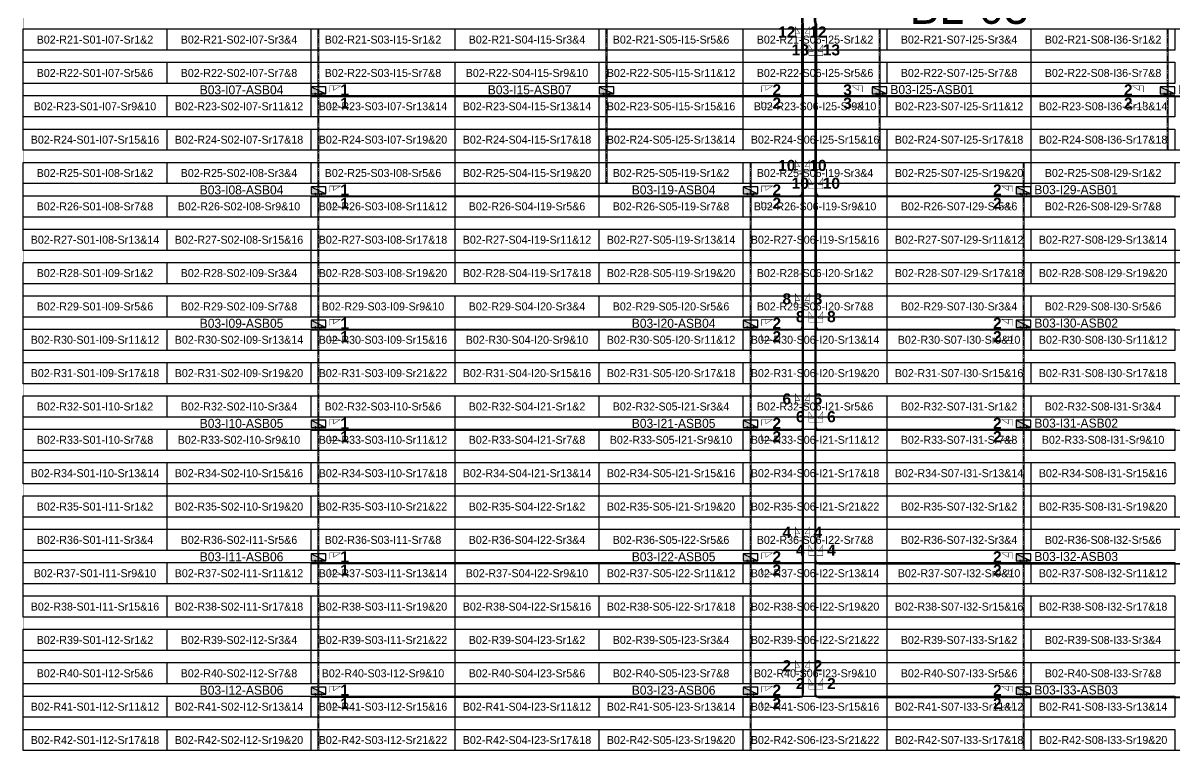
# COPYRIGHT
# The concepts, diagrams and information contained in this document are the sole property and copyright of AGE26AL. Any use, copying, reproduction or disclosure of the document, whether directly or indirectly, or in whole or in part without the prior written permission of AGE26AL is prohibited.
# Model space of a CAD drawing. Header units: metres. Extents: x 531463 to 531851, y 2674174 to 2674494.
# Drawn here: x 531462.6 to 531721.7, y 2674174.2 to 2674337.9 of the extents above; entities that cross this region are included whole.
import ezdxf
from ezdxf.enums import TextEntityAlignment as Align

# ---------------------------------------------------------------- set-up
doc = ezdxf.new("R2010")
doc.units = ezdxf.units.M
doc.header["$MEASUREMENT"] = 0
doc.linetypes.add('CENTER', pattern=[2, 1.25, -0.25, 0.25, -0.25])
doc.layers.add('Boundary-12.5 MW Block', color=6, linetype='Continuous', lineweight=9)
doc.layers.add('PILE', color=1, linetype='Continuous', lineweight=15)
for name, color, linetype in [('DC Trench BL-03', 40, 'Continuous'), ('E-Inverter Grouping', 2, 'Continuous'), ('Inverter Block-03', 7, 'Continuous'), ('LT Cable(AG) INV to LT Panel BL-03', 2, 'Continuous'), ('Messenger Wire Block-03 (Master Path)', 30, 'Continuous'), ('Messenger Wire Block-03 (MW Path)', 191, 'Continuous'), ('Messenger Wire Exc Link', 7, 'Continuous'), ('MMS Block Numbering', 7, 'Continuous'), ('MMS Table Block-03', 8, 'Continuous'), ('Plan Line - DC BL-03', 40, 'Continuous'), ('Section Marking BL-03', 2, 'Continuous')]:
    doc.layers.add(name, color=color, linetype=linetype)
doc.styles.add('Adani Regular', font='Adani Regular.ttf')
doc.styles.add('BoldTextStyle', font='arialbd.ttf')
doc.styles.get("Standard").update_dxf_attribs({"font": 'Adani Regular.ttf'})

# ---------------------------------------------------------------- blocks, each defined once
blk = doc.blocks.new('Inverter Block')
h = blk.add_hatch(color=0)
h.dxf.hatch_style = 1
h.paths.add_polyline_path([(-1.46, 2.27), (-1.46, 0.85), (1.46, 0.85)])
at = {"color": 0}
blk.add_lwpolyline([(1.46, 2.27), (-1.46, 2.27), (-1.46, 0.85), (1.46, 0.85)], close=True, dxfattribs=at)
blk.add_lwpolyline([(-1.46, 2.27), (1.46, 0.85)], dxfattribs=at)
at = {"layer": 'PILE'}
for centre in [(-0.61, 0.85), (0.61, 0.85)]:
    blk.add_circle(centre, 0.156, dxfattribs=at)
at = {"color": 7}
blk.add_attdef('ID', (-1.46, 3.01), '', height=1.8, dxfattribs=at)
blk = doc.blocks.new('MMS Table (32.292 x 4.788)')
at = {"color": 0}
blk.add_lwpolyline([(0, -0.002), (0, 4.786), (32.292, 4.786), (32.292, -0.002)], close=True, dxfattribs=at)
at = {"color": 7}
blk.add_attdef('ID1', text='', height=1.8, dxfattribs=at).set_placement((16.146, 2.392), align=Align.MIDDLE_CENTER)

msp = doc.modelspace()

# ---------------------------------------------------------------- linework, layer by layer
at = {"layer": 'Boundary-12.5 MW Block', "const_width": 0.05}
msp.add_lwpolyline([(531462.67, 2674494.08), (531851.27, 2674494.08), (531851.27, 2674174.29), (531462.67, 2674174.29)], close=True, dxfattribs=at)
at = {"layer": 'DC Trench BL-03', "color": 40, "const_width": 0.15}
for points in [[(531529.24, 2674336.58), (531528.94, 2674336.58), (531528.94, 2674174.29), (531529.24, 2674174.29)], [(531594.02, 2674336.58), (531593.72, 2674336.58), (531593.72, 2674301.79), (531594.02, 2674301.79)], [(531655.43, 2674336.58), (531655.13, 2674336.58), (531655.13, 2674309.29), (531655.43, 2674309.29)], [(531720.21, 2674336.58), (531719.91, 2674336.58), (531719.91, 2674309.29), (531720.21, 2674309.29)], [(531626.42, 2674306.58), (531626.12, 2674306.58), (531626.12, 2674174.29), (531626.42, 2674174.29)], [(531687.82, 2674306.58), (531687.52, 2674306.58), (531687.52, 2674174.29), (531687.82, 2674174.29)]]:
    msp.add_lwpolyline(points, close=True, dxfattribs=at)
at = {"layer": 'E-Inverter Grouping', "color": 3}
for points in [[(531527.35, 2674321.58), (531559.74, 2674321.58), (531559.74, 2674309.29), (531462.67, 2674309.29), (531462.67, 2674336.58), (531527.35, 2674336.58)], [(531624.53, 2674336.58), (531624.53, 2674316.79), (531592.14, 2674316.79), (531592.14, 2674301.79), (531559.84, 2674301.79), (531559.84, 2674324.29), (531527.45, 2674324.29), (531527.45, 2674336.58)], [(531689.31, 2674301.79), (531657.02, 2674301.79), (531657.02, 2674309.29), (531592.24, 2674309.29), (531592.24, 2674314.08), (531624.63, 2674314.08), (531624.63, 2674336.58), (531689.31, 2674336.58)], [(531786.49, 2674336.58), (531786.49, 2674324.29), (531754.1, 2674324.29), (531754.1, 2674309.29), (531689.41, 2674309.29), (531689.41, 2674336.58)], [(531559.74, 2674279.29), (531527.45, 2674279.29), (531527.45, 2674286.79), (531462.67, 2674286.79), (531462.67, 2674306.58), (531559.74, 2674306.58)], [(531656.92, 2674306.58), (531656.92, 2674286.79), (531624.53, 2674286.79), (531624.53, 2674279.29), (531559.84, 2674279.29), (531559.84, 2674299.08), (531592.24, 2674299.08), (531592.24, 2674306.58)], [(531754.1, 2674306.58), (531754.1, 2674286.79), (531721.7, 2674286.79), (531721.7, 2674279.29), (531657.02, 2674279.29), (531657.02, 2674299.08), (531689.41, 2674299.08), (531689.41, 2674306.58)], [(531656.92, 2674256.79), (531559.84, 2674256.79), (531559.84, 2674276.58), (531624.63, 2674276.58), (531624.63, 2674284.08), (531656.92, 2674284.08)], [(531754.1, 2674256.79), (531657.02, 2674256.79), (531657.02, 2674276.58), (531721.8, 2674276.58), (531721.8, 2674284.08), (531754.1, 2674284.08)]]:
    msp.add_lwpolyline(points, close=True, dxfattribs=at)
at = {"layer": 'E-Inverter Grouping'}
for points in [[(531527.35, 2674276.58), (531559.74, 2674276.58), (531559.74, 2674256.79), (531462.67, 2674256.79), (531462.67, 2674284.08), (531527.35, 2674284.08)], [(531559.74, 2674226.79), (531495.06, 2674226.79), (531495.06, 2674234.29), (531462.67, 2674234.29), (531462.67, 2674254.08), (531559.74, 2674254.08)], [(531656.92, 2674226.79), (531592.24, 2674226.79), (531592.24, 2674234.29), (531559.84, 2674234.29), (531559.84, 2674254.08), (531656.92, 2674254.08)], [(531754.1, 2674226.79), (531689.41, 2674226.79), (531689.41, 2674234.29), (531657.02, 2674234.29), (531657.02, 2674254.08), (531754.1, 2674254.08)], [(531559.74, 2674196.79), (531527.45, 2674196.79), (531527.45, 2674204.29), (531462.67, 2674204.29), (531462.67, 2674231.58), (531494.96, 2674231.58), (531494.96, 2674224.08), (531559.74, 2674224.08)], [(531656.92, 2674196.79), (531624.63, 2674196.79), (531624.63, 2674204.29), (531559.84, 2674204.29), (531559.84, 2674231.58), (531592.14, 2674231.58), (531592.14, 2674224.08), (531656.92, 2674224.08)], [(531754.1, 2674196.79), (531721.8, 2674196.79), (531721.8, 2674204.29), (531657.02, 2674204.29), (531657.02, 2674231.58), (531689.31, 2674231.58), (531689.31, 2674224.08), (531754.1, 2674224.08)], [(531527.35, 2674194.08), (531559.74, 2674194.08), (531559.74, 2674174.29), (531462.67, 2674174.29), (531462.67, 2674201.58), (531527.35, 2674201.58)], [(531624.53, 2674194.08), (531656.92, 2674194.08), (531656.92, 2674174.29), (531559.84, 2674174.29), (531559.84, 2674201.58), (531624.53, 2674201.58)], [(531721.7, 2674194.08), (531754.1, 2674194.08), (531754.1, 2674174.29), (531657.02, 2674174.29), (531657.02, 2674201.58), (531721.7, 2674201.58)]]:
    msp.add_lwpolyline(points, close=True, dxfattribs=at)
at = {"layer": 'LT Cable(AG) INV to LT Panel BL-03', "color": 2}
for points in [[(531652.71, 2674367.88), (531647.05, 2674367.88, -0.105798), (531646.68, 2674367.95), (531644.88, 2674368.76, 0.042157), (531644.73, 2674368.78), (531638.67, 2674368.78, 0.414214), (531637.77, 2674367.88), (531637.77, 2674338.22, 0.021647), (531637.78, 2674338.15), (531637.82, 2674337.65, -0.021647), (531637.82, 2674337.57), (531637.82, 2674322.38, -0.414214), (531636.92, 2674321.48), (531529.99, 2674321.48, -0.414214), (531529.09, 2674322.38), (531529.09, 2674322.73)], [(531652.71, 2674367.83), (531647.04, 2674367.83, -0.106135), (531646.67, 2674367.9), (531644.88, 2674368.71, 0.042157), (531644.73, 2674368.73), (531638.72, 2674368.73, 0.414214), (531637.82, 2674367.83), (531637.82, 2674338.23, 0.021647), (531637.83, 2674338.15), (531637.87, 2674337.65, -0.021647), (531637.87, 2674337.57), (531637.87, 2674299.83, -0.414214), (531636.97, 2674298.93), (531529.99, 2674298.93, -0.414214), (531529.09, 2674299.83), (531529.09, 2674300.23)], [(531650.77, 2674367.78), (531647.03, 2674367.78, -0.106475), (531646.66, 2674367.86), (531644.87, 2674368.66, 0.042157), (531644.72, 2674368.68), (531638.77, 2674368.68, 0.414214), (531637.87, 2674367.78), (531637.87, 2674338.23, 0.021647), (531637.88, 2674338.15), (531637.92, 2674337.65, -0.021647), (531637.92, 2674337.58), (531637.92, 2674269.78, -0.414214), (531637.02, 2674268.88), (531529.99, 2674268.88, -0.414214), (531529.09, 2674269.78), (531529.09, 2674270.23)], [(531650.77, 2674367.73), (531647.02, 2674367.73, -0.106819), (531646.65, 2674367.81), (531644.87, 2674368.61, 0.042157), (531644.72, 2674368.63), (531638.82, 2674368.63, 0.414214), (531637.92, 2674367.73), (531637.92, 2674338.23, 0.021647), (531637.93, 2674338.15), (531637.97, 2674337.66, -0.021647), (531637.97, 2674337.58), (531637.97, 2674247.23, -0.414214), (531637.07, 2674246.33), (531529.99, 2674246.33, -0.414214), (531529.09, 2674247.23), (531529.09, 2674247.73)], [(531648.69, 2674367.68), (531647.01, 2674367.68, -0.107167), (531646.64, 2674367.76), (531644.86, 2674368.56, 0.042157), (531644.71, 2674368.58), (531638.87, 2674368.58, 0.414214), (531637.97, 2674367.68), (531637.97, 2674338.23, 0.021647), (531637.98, 2674338.16), (531638.02, 2674337.66, -0.021647), (531638.02, 2674337.58), (531638.02, 2674217.18, -0.414214), (531637.12, 2674216.28), (531529.99, 2674216.28, -0.414214), (531529.09, 2674217.18), (531529.09, 2674217.73)], [(531648.69, 2674367.63), (531647, 2674367.63, -0.107518), (531646.62, 2674367.71), (531644.86, 2674368.51, 0.042157), (531644.71, 2674368.53), (531638.92, 2674368.53, 0.414214), (531638.02, 2674367.63), (531638.02, 2674338.24, 0.021647), (531638.03, 2674338.16), (531638.07, 2674337.66, -0.021647), (531638.07, 2674337.58), (531638.07, 2674187.13, -0.414214), (531637.17, 2674186.23), (531529.99, 2674186.23, -0.414214), (531529.09, 2674187.13), (531529.09, 2674187.73)], [(531651.82, 2674369.03), (531646.61, 2674369.03, 0.030682), (531646.5, 2674369.02), (531644.74, 2674368.81, -0.030682), (531644.63, 2674368.8), (531638.65, 2674368.8, 0.414214), (531637.75, 2674367.9), (531637.75, 2674338.22, 0.021647), (531637.75, 2674338.15), (531637.79, 2674337.65, -0.021647), (531637.8, 2674337.57), (531637.8, 2674322.4, -0.414214), (531636.9, 2674321.5), (531594.77, 2674321.55, -0.414214), (531593.87, 2674322.45), (531593.87, 2674322.78)], [(531652.71, 2674367.85), (531647.05, 2674367.85, -0.105966), (531646.68, 2674367.93), (531644.88, 2674368.74, 0.042157), (531644.73, 2674368.75), (531638.7, 2674368.75, 0.414214), (531637.8, 2674367.85), (531637.8, 2674338.23, 0.021647), (531637.8, 2674338.15), (531637.84, 2674337.65, -0.021647), (531637.85, 2674337.57), (531637.85, 2674299.85, -0.414214), (531636.95, 2674298.95), (531627.17, 2674298.95, -0.414214), (531626.27, 2674299.85), (531626.27, 2674300.23)], [(531652.71, 2674367.8), (531647.04, 2674367.8, -0.106305), (531646.67, 2674367.88), (531644.88, 2674368.69, 0.042157), (531644.72, 2674368.7), (531638.75, 2674368.7, 0.414214), (531637.85, 2674367.8), (531637.85, 2674338.23, 0.021647), (531637.85, 2674338.15), (531637.89, 2674337.65, -0.021647), (531637.9, 2674337.57), (531637.9, 2674269.8, -0.414214), (531637, 2674268.9), (531627.17, 2674268.9, -0.414214), (531626.27, 2674269.8), (531626.27, 2674270.23)], [(531650.77, 2674367.75), (531647.02, 2674367.75, -0.106647), (531646.65, 2674367.83), (531644.87, 2674368.64, 0.042157), (531644.72, 2674368.65), (531638.8, 2674368.65, 0.414214), (531637.9, 2674367.75), (531637.9, 2674338.23, 0.021647), (531637.9, 2674338.15), (531637.94, 2674337.65, -0.021647), (531637.95, 2674337.58), (531637.95, 2674247.25, -0.414214), (531637.05, 2674246.35), (531627.17, 2674246.35, -0.414214), (531626.27, 2674247.25), (531626.27, 2674247.73)], [(531650.77, 2674367.7), (531647.01, 2674367.7, -0.106992), (531646.64, 2674367.78), (531644.87, 2674368.59, 0.042157), (531644.72, 2674368.6), (531638.85, 2674368.6, 0.414214), (531637.95, 2674367.7), (531637.95, 2674338.23, 0.021647), (531637.95, 2674338.15), (531637.99, 2674337.66, -0.021647), (531638, 2674337.58), (531638, 2674217.2, -0.414214), (531637.1, 2674216.3), (531627.17, 2674216.3, -0.414214), (531626.27, 2674217.2), (531626.27, 2674217.73)], [(531648.69, 2674367.65), (531647, 2674367.65, -0.107342), (531646.63, 2674367.73), (531644.86, 2674368.54, 0.042157), (531644.71, 2674368.55), (531638.9, 2674368.55, 0.414214), (531638, 2674367.65), (531638, 2674338.23, 0.021647), (531638, 2674338.16), (531638.04, 2674337.66, -0.021647), (531638.05, 2674337.58), (531638.05, 2674187.15, -0.414214), (531637.15, 2674186.25), (531627.17, 2674186.25, -0.414214), (531626.27, 2674187.15), (531626.27, 2674187.73)], [(531648.69, 2674367.6), (531647.08, 2674367.6, 0.078431), (531646.81, 2674367.56), (531644.91, 2674366.94, -0.078431), (531644.64, 2674366.9), (531641.5, 2674366.9, 0.414214), (531640.6, 2674366), (531640.6, 2674338.34, 0.093355), (531640.66, 2674338.01), (531640.76, 2674337.75, -0.093355), (531640.82, 2674337.42), (531640.82, 2674187.15, 0.414214), (531641.72, 2674186.25), (531783.95, 2674186.25, 0.414214), (531784.85, 2674187.15), (531784.85, 2674187.73)]]:
    msp.add_lwpolyline(points, format="xyb", dxfattribs=at)
at = {"layer": 'LT Cable(AG) INV to LT Panel BL-03', "color": 5}
for points in [[(531647.68, 2674367.24), (531646.06, 2674367.24, 0.078431), (531645.78, 2674367.2), (531644.92, 2674366.92, -0.078431), (531644.64, 2674366.88), (531641.52, 2674366.88, 0.414214), (531640.62, 2674365.98), (531640.62, 2674338.34, 0.093355), (531640.68, 2674338.01), (531640.79, 2674337.75, -0.093355), (531640.85, 2674337.43), (531640.85, 2674187.18, 0.414214), (531641.75, 2674186.28), (531686.77, 2674186.28, 0.414214), (531687.67, 2674187.18), (531687.67, 2674187.73)], [(531647.68, 2674367.22), (531646.06, 2674367.22, 0.078431), (531645.78, 2674367.17), (531644.92, 2674366.89, -0.078431), (531644.64, 2674366.85), (531641.55, 2674366.85, 0.414214), (531640.65, 2674365.95), (531640.65, 2674338.35, 0.093355), (531640.71, 2674338.02), (531640.81, 2674337.76, -0.093355), (531640.87, 2674337.43), (531640.87, 2674217.2, 0.414214), (531641.77, 2674216.3), (531783.95, 2674216.3, 0.414214), (531784.85, 2674217.2), (531784.85, 2674217.73)], [(531647.68, 2674367.19), (531646.07, 2674367.19, 0.078431), (531645.79, 2674367.15), (531644.93, 2674366.87, -0.078431), (531644.65, 2674366.83), (531641.57, 2674366.83, 0.414214), (531640.67, 2674365.93), (531640.67, 2674338.35, 0.093355), (531640.73, 2674338.02), (531640.84, 2674337.76, -0.093355), (531640.9, 2674337.44), (531640.9, 2674217.23, 0.414214), (531641.8, 2674216.33), (531686.77, 2674216.33, 0.414214), (531687.67, 2674217.23), (531687.67, 2674217.73)], [(531647.68, 2674367.17), (531646.07, 2674367.17, 0.078431), (531645.79, 2674367.12), (531644.93, 2674366.84, -0.078431), (531644.65, 2674366.8), (531641.6, 2674366.8, 0.414214), (531640.7, 2674365.9), (531640.7, 2674338.36, 0.093355), (531640.76, 2674338.03), (531640.86, 2674337.77, -0.093355), (531640.92, 2674337.44), (531640.92, 2674247.25, 0.414214), (531641.82, 2674246.35), (531783.95, 2674246.35, 0.414214), (531784.85, 2674247.25), (531784.85, 2674247.73)], [(531649.67, 2674367.14), (531646.07, 2674367.14, 0.078431), (531645.8, 2674367.1), (531644.93, 2674366.82, -0.078431), (531644.66, 2674366.78), (531641.62, 2674366.78, 0.414214), (531640.72, 2674365.88), (531640.72, 2674338.36, 0.093355), (531640.78, 2674338.03), (531640.89, 2674337.77, -0.093355), (531640.95, 2674337.44), (531640.95, 2674247.28, 0.414214), (531641.85, 2674246.38), (531686.77, 2674246.38, 0.414214), (531687.67, 2674247.28), (531687.67, 2674247.73)], [(531649.67, 2674367.12), (531646.08, 2674367.12, 0.078431), (531645.8, 2674367.07), (531644.94, 2674366.79, -0.078431), (531644.66, 2674366.75), (531641.65, 2674366.75, 0.414214), (531640.75, 2674365.85), (531640.75, 2674338.36, 0.093355), (531640.81, 2674338.04), (531640.91, 2674337.78, -0.093355), (531640.97, 2674337.45), (531640.97, 2674269.8, 0.414214), (531641.87, 2674268.9), (531783.95, 2674268.9, 0.414214), (531784.85, 2674269.8), (531784.85, 2674270.23)], [(531649.67, 2674367.09), (531646.08, 2674367.09, 0.078431), (531645.8, 2674367.05), (531644.94, 2674366.77, -0.078431), (531644.66, 2674366.73), (531641.67, 2674366.73, 0.414214), (531640.77, 2674365.83), (531640.77, 2674338.37, 0.093355), (531640.83, 2674338.04), (531640.94, 2674337.78, -0.093355), (531641, 2674337.45), (531641, 2674269.83, 0.414214), (531641.9, 2674268.93), (531686.77, 2674268.93, 0.414214), (531687.67, 2674269.83), (531687.67, 2674270.23)], [(531649.67, 2674367.07), (531646.09, 2674367.07, 0.078431), (531645.81, 2674367.02), (531644.95, 2674366.74, -0.078431), (531644.67, 2674366.7), (531641.7, 2674366.7, 0.414214), (531640.8, 2674365.8), (531640.8, 2674338.37, 0.093355), (531640.86, 2674338.05), (531640.96, 2674337.79, -0.093355), (531641.02, 2674337.46), (531641.02, 2674299.85, 0.414214), (531641.92, 2674298.95), (531783.95, 2674298.95, 0.414214), (531784.85, 2674299.85), (531784.85, 2674300.23)], [(531651.82, 2674367.04), (531646.09, 2674367.04, 0.078431), (531645.81, 2674367), (531644.95, 2674366.72, -0.078431), (531644.67, 2674366.68), (531641.72, 2674366.68, 0.414214), (531640.82, 2674365.78), (531640.82, 2674338.38, 0.093355), (531640.88, 2674338.05), (531640.99, 2674337.79, -0.093355), (531641.05, 2674337.46), (531641.05, 2674299.88, 0.414214), (531641.95, 2674298.98), (531686.77, 2674298.98, 0.414214), (531687.67, 2674299.88), (531687.67, 2674300.23)], [(531651.82, 2674367.02), (531646.09, 2674367.02, 0.078431), (531645.82, 2674366.97), (531644.95, 2674366.69, -0.078431), (531644.68, 2674366.65), (531641.75, 2674366.65, 0.414214), (531640.85, 2674365.75), (531640.85, 2674338.38, 0.093355), (531640.91, 2674338.06), (531641.01, 2674337.8, -0.093355), (531641.07, 2674337.47), (531641.07, 2674322.4, 0.414214), (531641.97, 2674321.5), (531783.95, 2674321.5, 0.414214), (531784.85, 2674322.4), (531784.85, 2674322.73)], [(531651.82, 2674366.99), (531646.1, 2674366.99, 0.078431), (531645.82, 2674366.95), (531644.96, 2674366.67, -0.078431), (531644.68, 2674366.63), (531641.77, 2674366.63, 0.414214), (531640.87, 2674365.73), (531640.87, 2674338.39, 0.093355), (531640.93, 2674338.06), (531641.04, 2674337.8, -0.093355), (531641.1, 2674337.47), (531641.1, 2674322.43, 0.414214), (531642, 2674321.53), (531719.16, 2674321.58, 0.414214), (531720.06, 2674322.48), (531720.06, 2674322.78)], [(531651.82, 2674366.97), (531646.1, 2674366.97, 0.078431), (531645.83, 2674366.92), (531644.96, 2674366.65, -0.078431), (531644.68, 2674366.6), (531641.77, 2674366.6, 0.414214), (531640.9, 2674365.73), (531640.9, 2674338.39, 0.093355), (531640.96, 2674338.07), (531641.06, 2674337.81, -0.093355), (531641.12, 2674337.47), (531641.12, 2674322.43, 0.414214), (531642, 2674321.55), (531654.38, 2674321.6, 0.414214), (531655.26, 2674322.48), (531655.26, 2674322.78)]]:
    msp.add_lwpolyline(points, format="xyb", dxfattribs=at)
at = {"layer": 'Messenger Wire Block-03 (Master Path)'}
for points in [[(531637.92, 2674186.38), (531637.92, 2674337.61)], [(531640.95, 2674186.38), (531640.95, 2674337.61)], [(531527.45, 2674321.38), (531637.92, 2674321.38)], [(531640.95, 2674321.38), (531786.49, 2674321.38)], [(531527.45, 2674298.88), (531637.92, 2674298.88)], [(531640.95, 2674298.88), (531786.49, 2674298.88)], [(531527.45, 2674268.88), (531637.92, 2674268.88)], [(531640.95, 2674268.88), (531786.49, 2674268.88)], [(531527.45, 2674246.38), (531637.92, 2674246.38)], [(531640.95, 2674246.38), (531786.49, 2674246.38)], [(531527.45, 2674216.38), (531637.92, 2674216.38)], [(531640.95, 2674216.38), (531786.49, 2674216.38)], [(531527.45, 2674186.38), (531637.92, 2674186.38)], [(531640.95, 2674186.38), (531786.49, 2674186.38)]]:
    msp.add_lwpolyline(points, dxfattribs=at)
at = {"layer": 'Messenger Wire Block-03 (MW Path)', "const_width": 0.1}
for points in [[(531637.67, 2674268.88), (531637.67, 2674337.62)], [(531638.17, 2674186.38), (531638.17, 2674337.62)], [(531640.7, 2674186.38), (531640.7, 2674337.62)], [(531641.2, 2674268.88), (531641.2, 2674337.62)], [(531527.45, 2674321.38), (531637.92, 2674321.38)], [(531640.95, 2674321.38), (531786.49, 2674321.38)], [(531527.45, 2674298.88), (531637.92, 2674298.88)], [(531640.95, 2674298.88), (531786.49, 2674298.88)], [(531527.45, 2674268.88), (531637.92, 2674268.88)], [(531640.95, 2674268.88), (531786.49, 2674268.88)], [(531527.45, 2674246.38), (531637.92, 2674246.38)], [(531640.95, 2674246.38), (531786.49, 2674246.38)], [(531527.45, 2674216.38), (531637.92, 2674216.38)], [(531640.95, 2674216.38), (531786.49, 2674216.38)], [(531527.45, 2674186.38), (531637.92, 2674186.38)], [(531640.95, 2674186.38), (531786.49, 2674186.38)]]:
    msp.add_lwpolyline(points, dxfattribs=at)
at = {"layer": 'Messenger Wire Exc Link'}
for points in [[(531637.87, 2674338.19), (531637.92, 2674337.61)], [(531640.72, 2674338.19), (531640.95, 2674337.61)]]:
    msp.add_lwpolyline(points, dxfattribs=at)
at = {"layer": 'Plan Line - DC BL-03', "color": 6, "linetype": 'CENTER'}
for points in [[(531529.09, 2674336.58), (531529.09, 2674174.29)], [(531593.87, 2674336.58), (531593.87, 2674301.79)], [(531655.28, 2674336.58), (531655.28, 2674309.29)], [(531720.06, 2674336.58), (531720.06, 2674309.29)], [(531626.27, 2674306.58), (531626.27, 2674174.29)], [(531687.67, 2674306.58), (531687.67, 2674174.29)]]:
    msp.add_lwpolyline(points, dxfattribs=at)
at = {"layer": 'Section Marking BL-03', "color": 94, "lineweight": 35, "true_color": 0x00a500, "const_width": 0.1}
for points in [[(531637.72, 2674334.63), (531636.33, 2674334.63), (531636.33, 2674337.03), (531637.34, 2674335.55), (531636.33, 2674335.55)], [(531638.12, 2674334.63), (531639.51, 2674334.63), (531639.51, 2674337.03), (531638.5, 2674335.55), (531639.51, 2674335.55)], [(531640.75, 2674330.63), (531639.36, 2674330.63), (531639.36, 2674333.03), (531640.37, 2674331.55), (531639.36, 2674331.55)], [(531641.15, 2674330.63), (531642.54, 2674330.63), (531642.54, 2674333.03), (531641.53, 2674331.55), (531642.54, 2674331.55)], [(531531.59, 2674322.38), (531531.59, 2674323.77), (531533.99, 2674323.77), (531532.51, 2674322.76), (531532.51, 2674323.77)], [(531628.77, 2674322.38), (531628.77, 2674323.77), (531631.17, 2674323.77), (531629.69, 2674322.76), (531629.69, 2674323.77)], [(531651.49, 2674322.38), (531651.49, 2674323.77), (531649.09, 2674323.77), (531650.57, 2674322.76), (531650.57, 2674323.77)], [(531714.62, 2674322.38), (531714.62, 2674323.77), (531712.22, 2674323.77), (531713.7, 2674322.76), (531713.7, 2674323.77)], [(531531.59, 2674320.38), (531531.59, 2674318.99), (531533.99, 2674318.99), (531532.51, 2674320), (531532.51, 2674318.99)], [(531628.77, 2674320.38), (531628.77, 2674318.99), (531631.17, 2674318.99), (531629.69, 2674320), (531629.69, 2674318.99)], [(531651.49, 2674320.38), (531651.49, 2674318.99), (531649.09, 2674318.99), (531650.57, 2674320), (531650.57, 2674318.99)], [(531714.62, 2674320.38), (531714.62, 2674318.99), (531712.22, 2674318.99), (531713.7, 2674320), (531713.7, 2674318.99)], [(531637.72, 2674304.63), (531636.33, 2674304.63), (531636.33, 2674307.03), (531637.34, 2674305.55), (531636.33, 2674305.55)], [(531638.12, 2674304.63), (531639.51, 2674304.63), (531639.51, 2674307.03), (531638.5, 2674305.55), (531639.51, 2674305.55)], [(531640.75, 2674300.63), (531639.36, 2674300.63), (531639.36, 2674303.03), (531640.37, 2674301.55), (531639.36, 2674301.55)], [(531641.15, 2674300.63), (531642.54, 2674300.63), (531642.54, 2674303.03), (531641.53, 2674301.55), (531642.54, 2674301.55)], [(531531.59, 2674299.88), (531531.59, 2674301.27), (531533.99, 2674301.27), (531532.51, 2674300.26), (531532.51, 2674301.27)], [(531628.77, 2674299.88), (531628.77, 2674301.27), (531631.17, 2674301.27), (531629.69, 2674300.26), (531629.69, 2674301.27)], [(531685.17, 2674299.88), (531685.17, 2674301.27), (531682.77, 2674301.27), (531684.25, 2674300.26), (531684.25, 2674301.27)], [(531531.59, 2674297.88), (531531.59, 2674296.49), (531533.99, 2674296.49), (531532.51, 2674297.5), (531532.51, 2674296.49)], [(531628.77, 2674297.88), (531628.77, 2674296.49), (531631.17, 2674296.49), (531629.69, 2674297.5), (531629.69, 2674296.49)], [(531685.17, 2674297.88), (531685.17, 2674296.49), (531682.77, 2674296.49), (531684.25, 2674297.5), (531684.25, 2674296.49)], [(531637.72, 2674274.63), (531636.33, 2674274.63), (531636.33, 2674277.03), (531637.34, 2674275.55), (531636.33, 2674275.55)], [(531638.12, 2674274.63), (531639.51, 2674274.63), (531639.51, 2674277.03), (531638.5, 2674275.55), (531639.51, 2674275.55)], [(531531.59, 2674269.88), (531531.59, 2674271.27), (531533.99, 2674271.27), (531532.51, 2674270.26), (531532.51, 2674271.27)], [(531628.77, 2674269.88), (531628.77, 2674271.27), (531631.17, 2674271.27), (531629.69, 2674270.26), (531629.69, 2674271.27)], [(531640.75, 2674270.63), (531639.36, 2674270.63), (531639.36, 2674273.03), (531640.37, 2674271.55), (531639.36, 2674271.55)], [(531641.15, 2674270.63), (531642.54, 2674270.63), (531642.54, 2674273.03), (531641.53, 2674271.55), (531642.54, 2674271.55)], [(531685.17, 2674269.88), (531685.17, 2674271.27), (531682.77, 2674271.27), (531684.25, 2674270.26), (531684.25, 2674271.27)], [(531531.59, 2674267.88), (531531.59, 2674266.49), (531533.99, 2674266.49), (531532.51, 2674267.5), (531532.51, 2674266.49)], [(531628.77, 2674267.88), (531628.77, 2674266.49), (531631.17, 2674266.49), (531629.69, 2674267.5), (531629.69, 2674266.49)], [(531685.17, 2674267.88), (531685.17, 2674266.49), (531682.77, 2674266.49), (531684.25, 2674267.5), (531684.25, 2674266.49)], [(531637.72, 2674252.13), (531636.33, 2674252.13), (531636.33, 2674254.53), (531637.34, 2674253.05), (531636.33, 2674253.05)], [(531638.12, 2674252.13), (531639.51, 2674252.13), (531639.51, 2674254.53), (531638.5, 2674253.05), (531639.51, 2674253.05)], [(531640.75, 2674248.13), (531639.36, 2674248.13), (531639.36, 2674250.53), (531640.37, 2674249.05), (531639.36, 2674249.05)], [(531641.15, 2674248.13), (531642.54, 2674248.13), (531642.54, 2674250.53), (531641.53, 2674249.05), (531642.54, 2674249.05)], [(531531.59, 2674247.38), (531531.59, 2674248.77), (531533.99, 2674248.77), (531532.51, 2674247.76), (531532.51, 2674248.77)], [(531628.77, 2674247.38), (531628.77, 2674248.77), (531631.17, 2674248.77), (531629.69, 2674247.76), (531629.69, 2674248.77)], [(531685.17, 2674247.38), (531685.17, 2674248.77), (531682.77, 2674248.77), (531684.25, 2674247.76), (531684.25, 2674248.77)], [(531531.59, 2674245.38), (531531.59, 2674243.99), (531533.99, 2674243.99), (531532.51, 2674245), (531532.51, 2674243.99)], [(531628.77, 2674245.38), (531628.77, 2674243.99), (531631.17, 2674243.99), (531629.69, 2674245), (531629.69, 2674243.99)], [(531685.17, 2674245.38), (531685.17, 2674243.99), (531682.77, 2674243.99), (531684.25, 2674245), (531684.25, 2674243.99)], [(531637.72, 2674222.13), (531636.33, 2674222.13), (531636.33, 2674224.53), (531637.34, 2674223.05), (531636.33, 2674223.05)], [(531638.12, 2674222.13), (531639.51, 2674222.13), (531639.51, 2674224.53), (531638.5, 2674223.05), (531639.51, 2674223.05)], [(531640.75, 2674218.13), (531639.36, 2674218.13), (531639.36, 2674220.53), (531640.37, 2674219.05), (531639.36, 2674219.05)], [(531641.15, 2674218.13), (531642.54, 2674218.13), (531642.54, 2674220.53), (531641.53, 2674219.05), (531642.54, 2674219.05)], [(531531.59, 2674217.38), (531531.59, 2674218.77), (531533.99, 2674218.77), (531532.51, 2674217.76), (531532.51, 2674218.77)], [(531628.77, 2674217.38), (531628.77, 2674218.77), (531631.17, 2674218.77), (531629.69, 2674217.76), (531629.69, 2674218.77)], [(531685.17, 2674217.38), (531685.17, 2674218.77), (531682.77, 2674218.77), (531684.25, 2674217.76), (531684.25, 2674218.77)], [(531531.59, 2674215.38), (531531.59, 2674213.99), (531533.99, 2674213.99), (531532.51, 2674215), (531532.51, 2674213.99)], [(531628.77, 2674215.38), (531628.77, 2674213.99), (531631.17, 2674213.99), (531629.69, 2674215), (531629.69, 2674213.99)], [(531685.17, 2674215.38), (531685.17, 2674213.99), (531682.77, 2674213.99), (531684.25, 2674215), (531684.25, 2674213.99)], [(531637.72, 2674192.13), (531636.33, 2674192.13), (531636.33, 2674194.53), (531637.34, 2674193.05), (531636.33, 2674193.05)], [(531638.12, 2674192.13), (531639.51, 2674192.13), (531639.51, 2674194.53), (531638.5, 2674193.05), (531639.51, 2674193.05)], [(531531.59, 2674187.38), (531531.59, 2674188.77), (531533.99, 2674188.77), (531532.51, 2674187.76), (531532.51, 2674188.77)], [(531628.77, 2674187.38), (531628.77, 2674188.77), (531631.17, 2674188.77), (531629.69, 2674187.76), (531629.69, 2674188.77)], [(531640.75, 2674188.13), (531639.36, 2674188.13), (531639.36, 2674190.53), (531640.37, 2674189.05), (531639.36, 2674189.05)], [(531641.15, 2674188.13), (531642.54, 2674188.13), (531642.54, 2674190.53), (531641.53, 2674189.05), (531642.54, 2674189.05)], [(531685.17, 2674187.38), (531685.17, 2674188.77), (531682.77, 2674188.77), (531684.25, 2674187.76), (531684.25, 2674188.77)], [(531531.59, 2674185.38), (531531.59, 2674183.99), (531533.99, 2674183.99), (531532.51, 2674185), (531532.51, 2674183.99)], [(531628.77, 2674185.38), (531628.77, 2674183.99), (531631.17, 2674183.99), (531629.69, 2674185), (531629.69, 2674183.99)], [(531685.17, 2674185.38), (531685.17, 2674183.99), (531682.77, 2674183.99), (531684.25, 2674185), (531684.25, 2674183.99)]]:
    msp.add_lwpolyline(points, dxfattribs=at)

# ---------------------------------------------------------------- block references
at = {"layer": 'Inverter Block-03'}
ref = msp.add_blockref('Inverter Block', (531529.09, 2674321.02), dxfattribs=dict(at, xscale=1.124999999976148, yscale=1.124999999976148, zscale=1.124999999976148))
ref.add_attrib('ID', 'B03-I07-ASB04', (531502.38, 2674321.87), dxfattribs={"layer": '0', "color": 7, "height": 2.025})
ref = msp.add_blockref('Inverter Block', (531593.87, 2674321.02), dxfattribs=dict(at, xscale=1.124999999976148, yscale=1.124999999976148, zscale=1.124999999976148))
ref.add_attrib('ID', 'B03-I15-ASB07', (531567.17, 2674321.87), dxfattribs={"layer": '0', "color": 7, "height": 2.025})
ref = msp.add_blockref('Inverter Block', (531655.28, 2674321.02), dxfattribs=dict(at, xscale=1.124999999976148, yscale=1.124999999976148, zscale=1.124999999976148))
ref.add_attrib('ID', 'B03-I25-ASB01', (531657.71, 2674321.92), dxfattribs={"layer": '0', "color": 7, "height": 2.025})
ref = msp.add_blockref('Inverter Block', (531720.06, 2674321.02), dxfattribs=dict(at, xscale=1.124999999976148, yscale=1.124999999976148, zscale=1.124999999976148))
ref.add_attrib('ID', 'B03-I36-ASB01', (531722.49, 2674321.92), dxfattribs={"layer": '0', "color": 7, "height": 2.025})
ref = msp.add_blockref('Inverter Block', (531529.09, 2674298.52), dxfattribs=dict(at, xscale=1.124999999976148, yscale=1.124999999976148, zscale=1.124999999976148))
ref.add_attrib('ID', 'B03-I08-ASB04', (531502.38, 2674299.37), dxfattribs={"layer": '0', "color": 7, "height": 2.025})
ref = msp.add_blockref('Inverter Block', (531626.27, 2674298.52), dxfattribs=dict(at, xscale=1.124999999976148, yscale=1.124999999976148, zscale=1.124999999976148))
ref.add_attrib('ID', 'B03-I19-ASB04', (531599.56, 2674299.37), dxfattribs={"layer": '0', "color": 7, "height": 2.025})
ref = msp.add_blockref('Inverter Block', (531687.67, 2674298.52), dxfattribs=dict(at, xscale=1.124999999976148, yscale=1.124999999976148, zscale=1.124999999976148))
ref.add_attrib('ID', 'B03-I29-ASB01', (531690.1, 2674299.42), dxfattribs={"layer": '0', "color": 7, "height": 2.025})
ref = msp.add_blockref('Inverter Block', (531529.09, 2674268.52), dxfattribs=dict(at, xscale=1.124999999976148, yscale=1.124999999976148, zscale=1.124999999976148))
ref.add_attrib('ID', 'B03-I09-ASB05', (531502.38, 2674269.37), dxfattribs={"layer": '0', "color": 7, "height": 2.025})
ref = msp.add_blockref('Inverter Block', (531626.27, 2674268.52), dxfattribs=dict(at, xscale=1.124999999976148, yscale=1.124999999976148, zscale=1.124999999976148))
ref.add_attrib('ID', 'B03-I20-ASB04', (531599.56, 2674269.37), dxfattribs={"layer": '0', "color": 7, "height": 2.025})
ref = msp.add_blockref('Inverter Block', (531687.67, 2674268.52), dxfattribs=dict(at, xscale=1.124999999976148, yscale=1.124999999976148, zscale=1.124999999976148))
ref.add_attrib('ID', 'B03-I30-ASB02', (531690.1, 2674269.42), dxfattribs={"layer": '0', "color": 7, "height": 2.025})
ref = msp.add_blockref('Inverter Block', (531529.09, 2674246.02), dxfattribs=dict(at, xscale=1.124999999976148, yscale=1.124999999976148, zscale=1.124999999976148))
ref.add_attrib('ID', 'B03-I10-ASB05', (531502.38, 2674246.87), dxfattribs={"layer": '0', "color": 7, "height": 2.025})
ref = msp.add_blockref('Inverter Block', (531626.27, 2674246.02), dxfattribs=dict(at, xscale=1.124999999976148, yscale=1.124999999976148, zscale=1.124999999976148))
ref.add_attrib('ID', 'B03-I21-ASB05', (531599.56, 2674246.87), dxfattribs={"layer": '0', "color": 7, "height": 2.025})
ref = msp.add_blockref('Inverter Block', (531687.67, 2674246.02), dxfattribs=dict(at, xscale=1.124999999976148, yscale=1.124999999976148, zscale=1.124999999976148))
ref.add_attrib('ID', 'B03-I31-ASB02', (531690.1, 2674246.92), dxfattribs={"layer": '0', "color": 7, "height": 2.025})
ref = msp.add_blockref('Inverter Block', (531529.09, 2674216.02), dxfattribs=dict(at, xscale=1.124999999976148, yscale=1.124999999976148, zscale=1.124999999976148))
ref.add_attrib('ID', 'B03-I11-ASB06', (531502.38, 2674216.87), dxfattribs={"layer": '0', "color": 7, "height": 2.025})
ref = msp.add_blockref('Inverter Block', (531626.27, 2674216.02), dxfattribs=dict(at, xscale=1.124999999976148, yscale=1.124999999976148, zscale=1.124999999976148))
ref.add_attrib('ID', 'B03-I22-ASB05', (531599.56, 2674216.87), dxfattribs={"layer": '0', "color": 7, "height": 2.025})
ref = msp.add_blockref('Inverter Block', (531687.67, 2674216.02), dxfattribs=dict(at, xscale=1.124999999976148, yscale=1.124999999976148, zscale=1.124999999976148))
ref.add_attrib('ID', 'B03-I32-ASB03', (531690.1, 2674216.92), dxfattribs={"layer": '0', "color": 7, "height": 2.025})
ref = msp.add_blockref('Inverter Block', (531529.09, 2674186.02), dxfattribs=dict(at, xscale=1.124999999976148, yscale=1.124999999976148, zscale=1.124999999976148))
ref.add_attrib('ID', 'B03-I12-ASB06', (531502.38, 2674186.87), dxfattribs={"layer": '0', "color": 7, "height": 2.025})
ref = msp.add_blockref('Inverter Block', (531626.27, 2674186.02), dxfattribs=dict(at, xscale=1.124999999976148, yscale=1.124999999976148, zscale=1.124999999976148))
ref.add_attrib('ID', 'B03-I23-ASB06', (531599.56, 2674186.87), dxfattribs={"layer": '0', "color": 7, "height": 2.025})
ref = msp.add_blockref('Inverter Block', (531687.67, 2674186.02), dxfattribs=dict(at, xscale=1.124999999976148, yscale=1.124999999976148, zscale=1.124999999976148))
ref.add_attrib('ID', 'B03-I33-ASB03', (531690.1, 2674186.92), dxfattribs={"layer": '0', "color": 7, "height": 2.025})
at = {"layer": 'MMS Table Block-03'}
for p, values in [((531462.67, 2674331.79), {'ID1': 'B02-R21-S01-I07-Sr1&2'}), ((531495.06, 2674331.79), {'ID1': 'B02-R21-S02-I07-Sr3&4'}), ((531527.45, 2674331.79), {'ID1': 'B02-R21-S03-I15-Sr1&2'}), ((531559.84, 2674331.79), {'ID1': 'B02-R21-S04-I15-Sr3&4'}), ((531592.24, 2674331.79), {'ID1': 'B02-R21-S05-I15-Sr5&6'}), ((531624.63, 2674331.79), {'ID1': 'B02-R21-S06-I25-Sr1&2'}), ((531657.02, 2674331.79), {'ID1': 'B02-R21-S07-I25-Sr3&4'}), ((531689.41, 2674331.79), {'ID1': 'B02-R21-S08-I36-Sr1&2'}), ((531462.67, 2674324.29), {'ID1': 'B02-R22-S01-I07-Sr5&6'}), ((531495.06, 2674324.29), {'ID1': 'B02-R22-S02-I07-Sr7&8'}), ((531527.45, 2674324.29), {'ID1': 'B02-R22-S03-I15-Sr7&8'}), ((531559.84, 2674324.29), {'ID1': 'B02-R22-S04-I15-Sr9&10'}), ((531592.24, 2674324.29), {'ID1': 'B02-R22-S05-I15-Sr11&12'}), ((531624.63, 2674324.29), {'ID1': 'B02-R22-S06-I25-Sr5&6'}), ((531657.02, 2674324.29), {'ID1': 'B02-R22-S07-I25-Sr7&8'}), ((531689.41, 2674324.29), {'ID1': 'B02-R22-S08-I36-Sr7&8'}), ((531462.67, 2674316.79), {'ID1': 'B02-R23-S01-I07-Sr9&10'}), ((531495.06, 2674316.79), {'ID1': 'B02-R23-S02-I07-Sr11&12'}), ((531527.45, 2674316.79), {'ID1': 'B02-R23-S03-I07-Sr13&14'}), ((531559.84, 2674316.79), {'ID1': 'B02-R23-S04-I15-Sr13&14'}), ((531592.24, 2674316.79), {'ID1': 'B02-R23-S05-I15-Sr15&16'}), ((531624.63, 2674316.79), {'ID1': 'B02-R23-S06-I25-Sr9&10'}), ((531657.02, 2674316.79), {'ID1': 'B02-R23-S07-I25-Sr11&12'}), ((531689.41, 2674316.79), {'ID1': 'B02-R23-S08-I36-Sr13&14'}), ((531462.67, 2674309.29), {'ID1': 'B02-R24-S01-I07-Sr15&16'}), ((531495.06, 2674309.29), {'ID1': 'B02-R24-S02-I07-Sr17&18'}), ((531527.45, 2674309.29), {'ID1': 'B02-R24-S03-I07-Sr19&20'}), ((531559.84, 2674309.29), {'ID1': 'B02-R24-S04-I15-Sr17&18'}), ((531592.24, 2674309.29), {'ID1': 'B02-R24-S05-I25-Sr13&14'}), ((531624.63, 2674309.29), {'ID1': 'B02-R24-S06-I25-Sr15&16'}), ((531657.02, 2674309.29), {'ID1': 'B02-R24-S07-I25-Sr17&18'}), ((531689.41, 2674309.29), {'ID1': 'B02-R24-S08-I36-Sr17&18'}), ((531462.67, 2674301.79), {'ID1': 'B02-R25-S01-I08-Sr1&2'}), ((531495.06, 2674301.79), {'ID1': 'B02-R25-S02-I08-Sr3&4'}), ((531527.45, 2674301.79), {'ID1': 'B02-R25-S03-I08-Sr5&6'}), ((531559.84, 2674301.79), {'ID1': 'B02-R25-S04-I15-Sr19&20'}), ((531592.24, 2674301.79), {'ID1': 'B02-R25-S05-I19-Sr1&2'}), ((531624.63, 2674301.79), {'ID1': 'B02-R25-S06-I19-Sr3&4'}), ((531657.02, 2674301.79), {'ID1': 'B02-R25-S07-I25-Sr19&20'}), ((531689.41, 2674301.79), {'ID1': 'B02-R25-S08-I29-Sr1&2'}), ((531462.67, 2674294.29), {'ID1': 'B02-R26-S01-I08-Sr7&8'}), ((531495.06, 2674294.29), {'ID1': 'B02-R26-S02-I08-Sr9&10'}), ((531527.45, 2674294.29), {'ID1': 'B02-R26-S03-I08-Sr11&12'}), ((531559.84, 2674294.29), {'ID1': 'B02-R26-S04-I19-Sr5&6'}), ((531592.24, 2674294.29), {'ID1': 'B02-R26-S05-I19-Sr7&8'}), ((531624.63, 2674294.29), {'ID1': 'B02-R26-S06-I19-Sr9&10'}), ((531657.02, 2674294.29), {'ID1': 'B02-R26-S07-I29-Sr5&6'}), ((531689.41, 2674294.29), {'ID1': 'B02-R26-S08-I29-Sr7&8'}), ((531462.67, 2674286.79), {'ID1': 'B02-R27-S01-I08-Sr13&14'}), ((531495.06, 2674286.79), {'ID1': 'B02-R27-S02-I08-Sr15&16'}), ((531527.45, 2674286.79), {'ID1': 'B02-R27-S03-I08-Sr17&18'}), ((531559.84, 2674286.79), {'ID1': 'B02-R27-S04-I19-Sr11&12'}), ((531592.24, 2674286.79), {'ID1': 'B02-R27-S05-I19-Sr13&14'}), ((531624.63, 2674286.79), {'ID1': 'B02-R27-S06-I19-Sr15&16'}), ((531657.02, 2674286.79), {'ID1': 'B02-R27-S07-I29-Sr11&12'}), ((531689.41, 2674286.79), {'ID1': 'B02-R27-S08-I29-Sr13&14'}), ((531462.67, 2674279.29), {'ID1': 'B02-R28-S01-I09-Sr1&2'}), ((531495.06, 2674279.29), {'ID1': 'B02-R28-S02-I09-Sr3&4'}), ((531527.45, 2674279.29), {'ID1': 'B02-R28-S03-I08-Sr19&20'}), ((531559.84, 2674279.29), {'ID1': 'B02-R28-S04-I19-Sr17&18'}), ((531592.24, 2674279.29), {'ID1': 'B02-R28-S05-I19-Sr19&20'}), ((531624.63, 2674279.29), {'ID1': 'B02-R28-S06-I20-Sr1&2'}), ((531657.02, 2674279.29), {'ID1': 'B02-R28-S07-I29-Sr17&18'}), ((531689.41, 2674279.29), {'ID1': 'B02-R28-S08-I29-Sr19&20'}), ((531462.67, 2674271.79), {'ID1': 'B02-R29-S01-I09-Sr5&6'}), ((531495.06, 2674271.79), {'ID1': 'B02-R29-S02-I09-Sr7&8'}), ((531527.45, 2674271.79), {'ID1': 'B02-R29-S03-I09-Sr9&10'}), ((531559.84, 2674271.79), {'ID1': 'B02-R29-S04-I20-Sr3&4'}), ((531592.24, 2674271.79), {'ID1': 'B02-R29-S05-I20-Sr5&6'}), ((531624.63, 2674271.79), {'ID1': 'B02-R29-S06-I20-Sr7&8'}), ((531657.02, 2674271.79), {'ID1': 'B02-R29-S07-I30-Sr3&4'}), ((531689.41, 2674271.79), {'ID1': 'B02-R29-S08-I30-Sr5&6'}), ((531462.67, 2674264.29), {'ID1': 'B02-R30-S01-I09-Sr11&12'}), ((531495.06, 2674264.29), {'ID1': 'B02-R30-S02-I09-Sr13&14'}), ((531527.45, 2674264.29), {'ID1': 'B02-R30-S03-I09-Sr15&16'}), ((531559.84, 2674264.29), {'ID1': 'B02-R30-S04-I20-Sr9&10'}), ((531592.24, 2674264.29), {'ID1': 'B02-R30-S05-I20-Sr11&12'}), ((531624.63, 2674264.29), {'ID1': 'B02-R30-S06-I20-Sr13&14'}), ((531657.02, 2674264.29), {'ID1': 'B02-R30-S07-I30-Sr9&10'}), ((531689.41, 2674264.29), {'ID1': 'B02-R30-S08-I30-Sr11&12'}), ((531462.67, 2674256.79), {'ID1': 'B02-R31-S01-I09-Sr17&18'}), ((531495.06, 2674256.79), {'ID1': 'B02-R31-S02-I09-Sr19&20'}), ((531527.45, 2674256.79), {'ID1': 'B02-R31-S03-I09-Sr21&22'}), ((531559.84, 2674256.79), {'ID1': 'B02-R31-S04-I20-Sr15&16'}), ((531592.24, 2674256.79), {'ID1': 'B02-R31-S05-I20-Sr17&18'}), ((531624.63, 2674256.79), {'ID1': 'B02-R31-S06-I20-Sr19&20'}), ((531657.02, 2674256.79), {'ID1': 'B02-R31-S07-I30-Sr15&16'}), ((531689.41, 2674256.79), {'ID1': 'B02-R31-S08-I30-Sr17&18'}), ((531462.67, 2674249.29), {'ID1': 'B02-R32-S01-I10-Sr1&2'}), ((531495.06, 2674249.29), {'ID1': 'B02-R32-S02-I10-Sr3&4'}), ((531527.45, 2674249.29), {'ID1': 'B02-R32-S03-I10-Sr5&6'}), ((531559.84, 2674249.29), {'ID1': 'B02-R32-S04-I21-Sr1&2'}), ((531592.24, 2674249.29), {'ID1': 'B02-R32-S05-I21-Sr3&4'}), ((531624.63, 2674249.29), {'ID1': 'B02-R32-S06-I21-Sr5&6'}), ((531657.02, 2674249.29), {'ID1': 'B02-R32-S07-I31-Sr1&2'}), ((531689.41, 2674249.29), {'ID1': 'B02-R32-S08-I31-Sr3&4'}), ((531462.67, 2674241.79), {'ID1': 'B02-R33-S01-I10-Sr7&8'}), ((531495.06, 2674241.79), {'ID1': 'B02-R33-S02-I10-Sr9&10'}), ((531527.45, 2674241.79), {'ID1': 'B02-R33-S03-I10-Sr11&12'}), ((531559.84, 2674241.79), {'ID1': 'B02-R33-S04-I21-Sr7&8'}), ((531592.24, 2674241.79), {'ID1': 'B02-R33-S05-I21-Sr9&10'}), ((531624.63, 2674241.79), {'ID1': 'B02-R33-S06-I21-Sr11&12'}), ((531657.02, 2674241.79), {'ID1': 'B02-R33-S07-I31-Sr7&8'}), ((531689.41, 2674241.79), {'ID1': 'B02-R33-S08-I31-Sr9&10'}), ((531462.67, 2674234.29), {'ID1': 'B02-R34-S01-I10-Sr13&14'}), ((531495.06, 2674234.29), {'ID1': 'B02-R34-S02-I10-Sr15&16'}), ((531527.45, 2674234.29), {'ID1': 'B02-R34-S03-I10-Sr17&18'}), ((531559.84, 2674234.29), {'ID1': 'B02-R34-S04-I21-Sr13&14'}), ((531592.24, 2674234.29), {'ID1': 'B02-R34-S05-I21-Sr15&16'}), ((531624.63, 2674234.29), {'ID1': 'B02-R34-S06-I21-Sr17&18'}), ((531657.02, 2674234.29), {'ID1': 'B02-R34-S07-I31-Sr13&14'}), ((531689.41, 2674234.29), {'ID1': 'B02-R34-S08-I31-Sr15&16'}), ((531462.67, 2674226.79), {'ID1': 'B02-R35-S01-I11-Sr1&2'}), ((531495.06, 2674226.79), {'ID1': 'B02-R35-S02-I10-Sr19&20'}), ((531527.45, 2674226.79), {'ID1': 'B02-R35-S03-I10-Sr21&22'}), ((531559.84, 2674226.79), {'ID1': 'B02-R35-S04-I22-Sr1&2'}), ((531592.24, 2674226.79), {'ID1': 'B02-R35-S05-I21-Sr19&20'}), ((531624.63, 2674226.79), {'ID1': 'B02-R35-S06-I21-Sr21&22'}), ((531657.02, 2674226.79), {'ID1': 'B02-R35-S07-I32-Sr1&2'}), ((531689.41, 2674226.79), {'ID1': 'B02-R35-S08-I31-Sr19&20'}), ((531462.67, 2674219.29), {'ID1': 'B02-R36-S01-I11-Sr3&4'}), ((531495.06, 2674219.29), {'ID1': 'B02-R36-S02-I11-Sr5&6'}), ((531527.45, 2674219.29), {'ID1': 'B02-R36-S03-I11-Sr7&8'}), ((531559.84, 2674219.29), {'ID1': 'B02-R36-S04-I22-Sr3&4'}), ((531592.24, 2674219.29), {'ID1': 'B02-R36-S05-I22-Sr5&6'}), ((531624.63, 2674219.29), {'ID1': 'B02-R36-S06-I22-Sr7&8'}), ((531657.02, 2674219.29), {'ID1': 'B02-R36-S07-I32-Sr3&4'}), ((531689.41, 2674219.29), {'ID1': 'B02-R36-S08-I32-Sr5&6'}), ((531462.67, 2674211.79), {'ID1': 'B02-R37-S01-I11-Sr9&10'}), ((531495.06, 2674211.79), {'ID1': 'B02-R37-S02-I11-Sr11&12'}), ((531527.45, 2674211.79), {'ID1': 'B02-R37-S03-I11-Sr13&14'}), ((531559.84, 2674211.79), {'ID1': 'B02-R37-S04-I22-Sr9&10'}), ((531592.24, 2674211.79), {'ID1': 'B02-R37-S05-I22-Sr11&12'}), ((531624.63, 2674211.79), {'ID1': 'B02-R37-S06-I22-Sr13&14'}), ((531657.02, 2674211.79), {'ID1': 'B02-R37-S07-I32-Sr9&10'}), ((531689.41, 2674211.79), {'ID1': 'B02-R37-S08-I32-Sr11&12'}), ((531462.67, 2674204.29), {'ID1': 'B02-R38-S01-I11-Sr15&16'}), ((531495.06, 2674204.29), {'ID1': 'B02-R38-S02-I11-Sr17&18'}), ((531527.45, 2674204.29), {'ID1': 'B02-R38-S03-I11-Sr19&20'}), ((531559.84, 2674204.29), {'ID1': 'B02-R38-S04-I22-Sr15&16'}), ((531592.24, 2674204.29), {'ID1': 'B02-R38-S05-I22-Sr17&18'}), ((531624.63, 2674204.29), {'ID1': 'B02-R38-S06-I22-Sr19&20'}), ((531657.02, 2674204.29), {'ID1': 'B02-R38-S07-I32-Sr15&16'}), ((531689.41, 2674204.29), {'ID1': 'B02-R38-S08-I32-Sr17&18'}), ((531462.67, 2674196.79), {'ID1': 'B02-R39-S01-I12-Sr1&2'}), ((531495.06, 2674196.79), {'ID1': 'B02-R39-S02-I12-Sr3&4'}), ((531527.45, 2674196.79), {'ID1': 'B02-R39-S03-I11-Sr21&22'}), ((531559.84, 2674196.79), {'ID1': 'B02-R39-S04-I23-Sr1&2'}), ((531592.24, 2674196.79), {'ID1': 'B02-R39-S05-I23-Sr3&4'}), ((531624.63, 2674196.79), {'ID1': 'B02-R39-S06-I22-Sr21&22'}), ((531657.02, 2674196.79), {'ID1': 'B02-R39-S07-I33-Sr1&2'}), ((531689.41, 2674196.79), {'ID1': 'B02-R39-S08-I33-Sr3&4'}), ((531462.67, 2674189.29), {'ID1': 'B02-R40-S01-I12-Sr5&6'}), ((531495.06, 2674189.29), {'ID1': 'B02-R40-S02-I12-Sr7&8'}), ((531527.45, 2674189.29), {'ID1': 'B02-R40-S03-I12-Sr9&10'}), ((531559.84, 2674189.29), {'ID1': 'B02-R40-S04-I23-Sr5&6'}), ((531592.24, 2674189.29), {'ID1': 'B02-R40-S05-I23-Sr7&8'}), ((531624.63, 2674189.29), {'ID1': 'B02-R40-S06-I23-Sr9&10'}), ((531657.02, 2674189.29), {'ID1': 'B02-R40-S07-I33-Sr5&6'}), ((531689.41, 2674189.29), {'ID1': 'B02-R40-S08-I33-Sr7&8'}), ((531462.67, 2674181.79), {'ID1': 'B02-R41-S01-I12-Sr11&12'}), ((531495.06, 2674181.79), {'ID1': 'B02-R41-S02-I12-Sr13&14'}), ((531527.45, 2674181.79), {'ID1': 'B02-R41-S03-I12-Sr15&16'}), ((531559.84, 2674181.79), {'ID1': 'B02-R41-S04-I23-Sr11&12'}), ((531592.24, 2674181.79), {'ID1': 'B02-R41-S05-I23-Sr13&14'}), ((531624.63, 2674181.79), {'ID1': 'B02-R41-S06-I23-Sr15&16'}), ((531657.02, 2674181.79), {'ID1': 'B02-R41-S07-I33-Sr11&12'}), ((531689.41, 2674181.79), {'ID1': 'B02-R41-S08-I33-Sr13&14'}), ((531462.67, 2674174.29), {'ID1': 'B02-R42-S01-I12-Sr17&18'}), ((531495.06, 2674174.29), {'ID1': 'B02-R42-S02-I12-Sr19&20'}), ((531527.45, 2674174.29), {'ID1': 'B02-R42-S03-I12-Sr21&22'}), ((531559.84, 2674174.29), {'ID1': 'B02-R42-S04-I23-Sr17&18'}), ((531592.24, 2674174.29), {'ID1': 'B02-R42-S05-I23-Sr19&20'}), ((531624.63, 2674174.29), {'ID1': 'B02-R42-S06-I23-Sr21&22'}), ((531657.02, 2674174.29), {'ID1': 'B02-R42-S07-I33-Sr17&18'}), ((531689.41, 2674174.29), {'ID1': 'B02-R42-S08-I33-Sr19&20'})]:
    msp.add_blockref('MMS Table (32.292 x 4.788)', p, dxfattribs=at).add_auto_attribs(values)

# ---------------------------------------------------------------- texts
at = {"layer": 'MMS Block Numbering', "insert": (531675.43, 2674347.67), "char_height": 7.5, "attachment_point": 5, "style": 'Adani Regular'}
msp.add_mtext_dynamic_manual_height_columns('A16b-\\PBL-03', width=41.5354, gutter_width=1, heights=[0], dxfattribs=at)
at = {"layer": 'Section Marking BL-03', "color": 94, "true_color": 0x00a500, "style": 'BoldTextStyle'}
for s, p in [('12', (531634.42, 2674335.88)), ('12', (531641.42, 2674335.88)), ('13', (531637.45, 2674331.88)), ('13', (531644.45, 2674331.88)), ('1', (531534.99, 2674322.88)), ('2', (531632.17, 2674322.88)), ('3', (531648.09, 2674322.88)), ('2', (531711.22, 2674322.88)), ('1', (531534.99, 2674319.88)), ('2', (531632.17, 2674319.88)), ('3', (531648.09, 2674319.88)), ('2', (531711.22, 2674319.88)), ('10', (531634.42, 2674305.88)), ('10', (531641.42, 2674305.88)), ('10', (531637.45, 2674301.88)), ('10', (531644.45, 2674301.88)), ('1', (531534.99, 2674300.38)), ('2', (531632.17, 2674300.38)), ('2', (531681.77, 2674300.38)), ('1', (531534.99, 2674297.38)), ('2', (531632.17, 2674297.38)), ('2', (531681.77, 2674297.38)), ('8', (531634.42, 2674275.88)), ('8', (531641.42, 2674275.88)), ('1', (531534.99, 2674270.38)), ('2', (531632.17, 2674270.38)), ('8', (531637.45, 2674271.88)), ('8', (531644.45, 2674271.88)), ('2', (531681.77, 2674270.38)), ('1', (531534.99, 2674267.38)), ('2', (531632.17, 2674267.38)), ('2', (531681.77, 2674267.38)), ('6', (531634.42, 2674253.38)), ('6', (531641.42, 2674253.38)), ('6', (531637.45, 2674249.38)), ('6', (531644.45, 2674249.38)), ('1', (531534.99, 2674247.88)), ('2', (531632.17, 2674247.88)), ('2', (531681.77, 2674247.88)), ('1', (531534.99, 2674244.88)), ('2', (531632.17, 2674244.88)), ('2', (531681.77, 2674244.88)), ('4', (531634.42, 2674223.38)), ('4', (531641.42, 2674223.38)), ('4', (531637.45, 2674219.38)), ('4', (531644.45, 2674219.38)), ('1', (531534.99, 2674217.88)), ('2', (531632.17, 2674217.88)), ('2', (531681.77, 2674217.88)), ('1', (531534.99, 2674214.88)), ('2', (531632.17, 2674214.88)), ('2', (531681.77, 2674214.88)), ('2', (531634.42, 2674193.38)), ('2', (531641.42, 2674193.38)), ('1', (531534.99, 2674187.88)), ('2', (531632.17, 2674187.88)), ('2', (531637.45, 2674189.38)), ('2', (531644.45, 2674189.38)), ('2', (531681.77, 2674187.88)), ('1', (531534.99, 2674184.88)), ('2', (531632.17, 2674184.88)), ('2', (531681.77, 2674184.88))]:
    msp.add_text(s, height=2.5, dxfattribs=at).set_placement(p, align=Align.MIDDLE_CENTER)

doc.saveas('drawing.dxf')
